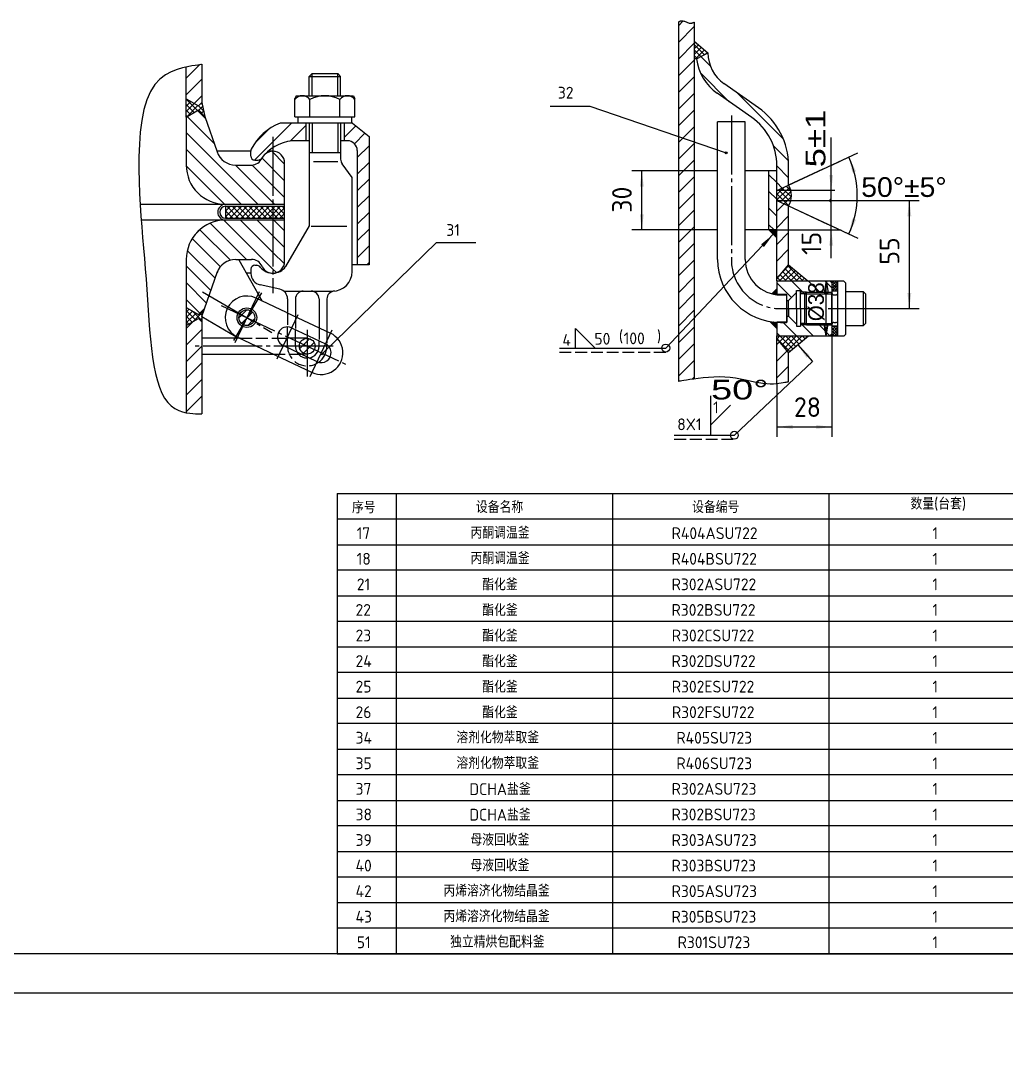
# Model space of a CAD drawing. Extents: x -623 to 82863, y -5386 to 376.
# Drawn here: x 5510.7 to 5761.3, y -712.5 to -451.4 of the extents above; entities that cross this region are included whole.
import ezdxf

# ---------------------------------------------------------------- set-up
doc = ezdxf.new("R2010")
doc.units = 0
doc.linetypes.add('DASHDOT', pattern=[18, 15, -1, 1, -1])
doc.linetypes.add('DASHED', pattern=[4, 3, -1])
doc.layers.get('0').update_dxf_attribs({"color": 8, "linetype": 'CONTINUOUS'})
for name, color, linetype in [('1', 8, 'CONTINUOUS'), ('2', 94, 'DASHDOT'), ('3', 2, 'DASHED'), ('5', 214, 'CONTINUOUS'), ('85', 7, 'CONTINUOUS')]:
    doc.layers.add(name, color=color, linetype=linetype)
doc.styles.get("Standard").update_dxf_attribs({"font": 'cadt_en', "bigfont": 'cadt_hz'})
doc.styles.add('STYLE1', font='tssdeng.shx', dxfattribs={"width": 0.7, "bigfont": 'hztxt.shx'})
doc.styles.add('STYLE188', font='cadt_en.shx', dxfattribs={"width": 1.088705, "bigfont": 'cadt_hz.shx'})
doc.styles.add('STYLE197', font='cadt_en.shx', dxfattribs={"width": 1.044319, "bigfont": 'cadt_hz.shx'})
doc.styles.add('STYLE214', font='cadt_en.shx', dxfattribs={"width": 1.439846, "bigfont": 'cadt_hz.shx'})
doc.styles.add('STYLE215', font='cadt_en.shx', dxfattribs={"width": 0.974868, "bigfont": 'cadt_hz.shx'})
doc.styles.add('STYLE216', font='cadt_en.shx', dxfattribs={"width": 1.319444, "bigfont": 'cadt_hz.shx'})
doc.styles.add('STYLE217', font='cadt_en.shx', dxfattribs={"width": 1.076207, "bigfont": 'cadt_hz.shx'})
doc.dimstyles.get("Standard").update_dxf_attribs({"dimtxt": 3.5, "dimasz": 4, "dimexe": 2, "dimexo": 0, "dimgap": 1, "dimtad": 1, "dimtoh": 1, "dimdec": 4, "dimzin": 0, "dimtxsty": 'STANDARD', "dimcen": 0, "dimazin": 3, "dimtfac": 1, "dimtdec": 4, "dimtmove": 0, "dimatfit": 3, "dimtolj": 1, "dimtzin": 0})

# ---------------------------------------------------------------- blocks, each defined once
blk = doc.blocks.new('*D22')
for p, q in [((5561.43, -327.7), (5535.01, -359.1)), ((5535.01, -359.1), (5522.45, -359.1))]:
    blk.add_line(p, q)
for points in [[(5561.43, -327.7), (5559.24, -331.08), (5558.47, -330.44)], [(5542.12, -350.65), (5544.31, -347.27), (5545.07, -347.91)]]:
    blk.add_solid(points)
at = {"insert": (5523.88, -357.67), "char_height": 5, "attachment_point": 7, "style": 'STYLE188'}
blk.add_mtext('%%c450', dxfattribs=at)
blk = doc.blocks.new('*D24')
for p, q in [((5546.89, -324.54), (5530.64, -335.98)), ((5530.64, -335.98), (5514.63, -335.98))]:
    blk.add_line(p, q)
for points in [[(5541.98, -327.99), (5544.97, -325.28), (5545.54, -326.1)], [(5540.35, -329.14), (5537.36, -331.85), (5536.79, -331.04)]]:
    blk.add_solid(points)
at = {"insert": (5516.06, -334.55), "char_height": 5, "attachment_point": 7, "style": 'STYLE197'}
blk.add_mtext('4-%%c30', dxfattribs=at)
blk = doc.blocks.new('*D147')
for p, q in [((5702.9, -497.14), (5739.07, -497.14)), ((5736.57, -524.64), (5736.57, -497.14)), ((5725.36, -524.64), (5739.07, -524.64))]:
    blk.add_line(p, q)
for points in [[(5736.57, -497.14), (5737.07, -501.14), (5736.07, -501.14)], [(5736.57, -524.64), (5736.07, -520.64), (5737.07, -520.64)]]:
    blk.add_solid(points)
at = {"style": 'STYLE1'}
blk.add_text('55', height=5, rotation=90, dxfattribs=at).set_placement((5734.03, -513.47))
blk = doc.blocks.new('*D148')
for p, q in [((5716.9, -531.64), (5716.9, -557.22)), ((5702.9, -543.67), (5702.9, -557.22)), ((5702.9, -554.72), (5716.9, -554.72))]:
    blk.add_line(p, q)
for points in [[(5702.9, -554.72), (5706.9, -554.22), (5706.9, -555.22)], [(5716.9, -554.72), (5712.9, -555.22), (5712.9, -554.22)]]:
    blk.add_solid(points)
at = {"style": 'STYLE1'}
blk.add_text('28', height=5, dxfattribs=at).set_placement((5707.25, -552.18))
blk = doc.blocks.new('*D149')
for p, q in [((5681.9, -489.64), (5666.08, -489.64)), ((5668.58, -504.64), (5668.58, -489.64)), ((5681.9, -504.64), (5666.08, -504.64))]:
    blk.add_line(p, q)
for points in [[(5668.58, -489.64), (5669.08, -493.64), (5668.08, -493.64)], [(5668.58, -504.64), (5668.08, -500.64), (5669.08, -500.64)]]:
    blk.add_solid(points)
at = {"style": 'STYLE1'}
blk.add_text('30', height=5, rotation=90, dxfattribs=at).set_placement((5666.04, -500.25))
blk = doc.blocks.new('*D150')
for p, q in [((5716.72, -511.84), (5716.72, -481.16)), ((5717.63, -494.64), (5702.9, -494.64)), ((5702.9, -497.14), (5719.22, -497.14)), ((5702.9, -504.64), (5719.22, -504.64))]:
    blk.add_line(p, q)
for points in [[(5716.72, -494.64), (5716.22, -490.64), (5717.22, -490.64)], [(5716.72, -504.64), (5717.22, -508.64), (5716.22, -508.64)]]:
    blk.add_solid(points)
at = {"style": 'STYLE1'}
blk.add_text('15', height=5, rotation=90, dxfattribs=at).set_placement((5714.18, -510.98))
at = {"insert": (5715.3, -488.73), "char_height": 5, "attachment_point": 7, "rotation": 90, "style": 'STYLE216'}
blk.add_mtext('5%%p1', dxfattribs=at)
blk = doc.blocks.new('*D151')
for p, q in [((5705.9, -493.24), (5723.44, -485.06)), ((5705.9, -498.54), (5723.44, -506.72))]:
    blk.add_line(p, q)
blk.add_arc((5700.22, -495.89), 23.13, 335, 385)
for points in [[(5721.18, -486.11), (5723.02, -489.7), (5722.08, -490.04)], [(5721.18, -505.66), (5722.08, -501.73), (5723.02, -502.08)]]:
    blk.add_solid(points)
at = {"insert": (5724.35, -496.31), "char_height": 5, "attachment_point": 7, "style": 'STYLE217'}
blk.add_mtext('50%%d%%p5%%d', dxfattribs=at)
blk = doc.blocks.new('*U152')
for p, q in [((5700.93, -504.67), (5700.97, -504.64)), ((5701.07, -504.81), (5701.25, -504.64)), ((5701.12, -504.64), (5702.9, -506.42)), ((5701.22, -504.95), (5701.53, -504.64)), ((5701.36, -505.1), (5701.81, -504.64)), ((5701.4, -504.64), (5702.9, -506.14)), ((5701.5, -505.24), (5702.1, -504.64)), ((5701.64, -505.38), (5702.38, -504.64)), ((5702.9, -505.85), (5701.68, -504.64)), ((5701.78, -505.52), (5702.66, -504.64)), ((5701.92, -505.66), (5702.9, -504.69)), ((5701.97, -504.64), (5702.9, -505.57)), ((5702.06, -505.8), (5702.9, -504.97)), ((5702.21, -505.94), (5702.9, -505.25)), ((5702.29, -504.68), (5702.9, -505.29)), ((5702.35, -506.09), (5702.9, -505.53)), ((5702.49, -506.23), (5702.9, -505.82)), ((5702.53, -504.64), (5702.9, -505)), ((5702.63, -506.37), (5702.9, -506.1)), ((5702.77, -506.51), (5702.9, -506.38, 1)), ((5702.82, -504.64), (5702.9, -504.72))]:
    blk.add_line(p, q)

msp = doc.modelspace()

# ---------------------------------------------------------------- linework, layer by layer
for p, q in [((5677.89852, -452.7026), (5679.10463, -451.49649)), ((5678.00924, -451.68768), (5678.0638, -451.6575)), ((5678.0638, -451.6575), (5678.13348, -451.61966)), ((5678.13348, -451.61966), (5678.2184, -451.57757)), ((5678.2184, -451.57757), (5678.31831, -451.53557)), ((5678.31831, -451.53557), (5678.43296, -451.49797)), ((5678.43296, -451.49797), (5678.56209, -451.46911)), ((5678.56209, -451.46911), (5678.70546, -451.45331)), ((5678.70546, -451.45331), (5678.8628, -451.45491)), ((5678.8628, -451.45491), (5679.03387, -451.47821)), ((5679.03387, -451.47821), (5679.21795, -451.52576)), ((5679.21795, -451.52576), (5679.41245, -451.59292)), ((5679.41245, -451.59292), (5679.61433, -451.67326)), ((5677.89852, -451.74892), (5677.89885, -451.74874, 6.28319)), ((5677.89852, -456.94524), (5681.89852, -452.94524)), ((5677.89885, -451.74874), (5677.90111, -451.74749)), ((5677.90111, -451.74749), (5677.90724, -451.74409)), ((5677.90724, -451.74409), (5677.91918, -451.73749)), ((5677.91918, -451.73749), (5677.93887, -451.7266)), ((5677.93887, -451.7266), (5677.96825, -451.71035)), ((5677.96825, -451.71035), (5678.00924, -451.68768)), ((5679.61433, -451.67326), (5679.82053, -451.76033)), ((5679.82053, -451.76033), (5680.028, -451.84771)), ((5680.028, -451.84771), (5680.23369, -451.92897)), ((5680.23369, -451.92897), (5680.43455, -451.99767)), ((5680.43455, -451.99767), (5680.62753, -452.04737)), ((5680.62753, -452.04737), (5680.80994, -452.07342)), ((5680.80994, -452.07342), (5680.98053, -452.07821)), ((5680.98053, -452.07821), (5681.13841, -452.06593)), ((5681.13841, -452.06593), (5681.2827, -452.04073)), ((5681.2827, -452.04073), (5681.4125, -452.0068)), ((5681.4125, -452.0068), (5681.52693, -451.96831)), ((5681.52693, -451.96831), (5681.6251, -451.92943)), ((5681.6251, -451.92943), (5681.70612, -451.89433)), ((5681.70612, -451.89433), (5681.76963, -451.86632)), ((5681.76963, -451.86632), (5681.81736, -451.84527)), ((5681.81736, -451.84527), (5681.85155, -451.83019)), ((5681.85155, -451.83019), (5681.87447, -451.82009)), ((5681.87447, -451.82009), (5681.88838, -451.81395)), ((5681.88838, -451.81395), (5681.89852, -451.80948)), ((5681.89552, -451.8108), (5681.89815, -451.80964)), ((5677.89852, -461.18788), (5681.89852, -457.18788)), ((5681.89852, -457.18788), (5682.19449, -456.89191)), ((5684.52278, -460.0897), (5681.89852, -457.46544)), ((5681.89852, -458.60209), (5682.95599, -457.54463)), ((5681.89852, -460.01631), (5683.71749, -458.19734)), ((5683.58963, -460.57076), (5681.89852, -458.87966)), ((5682.19082, -461.13823), (5684.47899, -458.85006)), ((5677.89852, -465.43052), (5681.89852, -461.43052)), ((5682.65647, -461.05182), (5681.89852, -460.29387)), ((5686.0098, -462.99093), (5683.58963, -460.57076)), ((5684.79273, -459.95053), (5685.24049, -459.50277)), ((5549.01175, -464.40701), (5547.54523, -465.21389)), ((5550.47039, -463.82292), (5549.01175, -464.40701)), ((5551.86244, -463.41601), (5550.47039, -463.82292)), ((5553.12916, -463.14068), (5551.86244, -463.41601)), ((5552.80139, -466.05352), (5556.24117, -462.61375)), ((5554.21184, -462.95134), (5553.12916, -463.14068)), ((5555.0666, -462.80915), (5554.21184, -462.95134)), ((5555.70893, -462.70229), (5555.0666, -462.80915)), ((5556.16918, -462.62572), (5555.70893, -462.70229)), ((5556.4777, -462.5744), (5556.16918, -462.62572)), ((5556.66483, -462.54327), (5556.4777, -462.5744)), ((5556.76093, -462.52728), (5556.66483, -462.54327)), ((5556.79634, -462.52139), (5556.76093, -462.52728)), ((5690.81442, -472.03819), (5683.46371, -464.68748)), ((5546.12956, -466.28914), (5544.82347, -467.67838)), ((5547.54523, -465.21389), (5546.12956, -466.28914)), ((5552.80139, -470.29616), (5556.80139, -466.29616)), ((5584.79475, -470.50811), (5584.79475, -464.8683)), ((5591.29475, -470.50811), (5591.29475, -464.8683)), ((5677.89852, -469.67316), (5681.89852, -465.67316)), ((5543.68568, -469.42719), (5542.7615, -471.56262)), ((5544.82347, -467.67838), (5543.68568, -469.42719)), ((5677.89852, -473.9158), (5681.89852, -469.9158)), ((5704.59041, -481.57154), (5692.75014, -469.73127)), ((5542.7615, -471.56262), (5542.04259, -474.03753)), ((5555.69998, -474.26805), (5552.80139, -471.36946)), ((5552.80139, -471.71038), (5553.04714, -471.46463)), ((5552.80139, -473.12459), (5553.94372, -471.98227)), ((5552.80139, -474.5388), (5554.84029, -472.4999)), ((5554.84029, -472.4999), (5556.80139, -470.5388)), ((5542.04259, -474.03753), (5541.50721, -476.78623)), ((5554.80341, -474.78568), (5552.80139, -472.78367)), ((5553.90683, -475.30332), (5552.80139, -474.19788)), ((5552.82853, -475.92588), (5555.73687, -473.01754)), ((5557.71577, -476.28383), (5555.69998, -474.26805)), ((5557.25196, -474.4058), (5555.94533, -473.09917)), ((5555.97442, -474.19421), (5556.99521, -473.17342)), ((5556.68152, -474.90131), (5557.23904, -474.3438)), ((5655.33226, -473.12666), (5690.00811, -485.01583)), ((5677.89852, -478.15844), (5681.89852, -474.15844)), ((5541.50721, -476.78623), (5541.1336, -479.74301)), ((5553.01026, -475.82096), (5552.80139, -475.6121)), ((5559.94874, -482.75944), (5553.01026, -475.82096)), ((5579.56989, -477.46879), (5570.16909, -486.86959)), ((5584.79475, -477.46879), (5584.79475, -485.03006)), ((5591.29475, -477.46879), (5591.29475, -485.03006)), ((5541.1336, -479.74301), (5540.90002, -482.84217)), ((5571.0788, -498.13215), (5552.80139, -479.85474)), ((5579.25573, -482.02559), (5583.17668, -478.10464)), ((5592.91281, -481.09643), (5595.87041, -478.13884)), ((5595.54066, -482.71123), (5598.21981, -480.03207)), ((5677.89852, -482.40108), (5681.89852, -478.40108)), ((5540.90002, -482.84217), (5540.78472, -486.01802)), ((5677.89852, -486.64372), (5681.89852, -482.64372)), ((5566.83616, -498.13215), (5552.80139, -484.09738)), ((5574.55916, -484.64194), (5577.80139, -487.88417)), ((5596.26275, -486.23177), (5599.26275, -483.23177)), ((5705.85661, -487.08038), (5702.01651, -483.24028)), ((5540.78472, -486.01802), (5540.76595, -489.20486)), ((5565.32124, -488.13194), (5575.32144, -498.13215)), ((5569.56408, -488.13215), (5577.80139, -496.36946)), ((5572.0687, -486.39412), (5577.80139, -492.12681)), ((5596.26275, -490.47441), (5599.26275, -487.47441)), ((5677.89852, -490.88636), (5681.89852, -486.88636)), ((5716.85165, -488.13178), (5721.26175, -486.07532)), ((5540.76595, -489.20486), (5540.82195, -492.337)), ((5562.59131, -498.12994), (5552.8036, -488.34222)), ((5702.89852, -492.60758), (5700.89852, -490.60758)), ((5705.89852, -491.36494), (5702.89852, -488.36494)), ((5714.59885, -489.18228), (5705.89852, -493.23931)), ((5540.82195, -492.337), (5540.933, -495.36237)), ((5596.26275, -494.71705), (5599.26275, -491.71705)), ((5677.89852, -495.12901), (5681.89852, -491.12901)), ((5704.2834, -493.99245), (5702.89852, -492.60758)), ((5540.933, -495.36237), (5541.08744, -498.28349)), ((5596.26275, -498.95969), (5599.26275, -495.95969)), ((5677.89852, -499.37165), (5681.89852, -495.37165)), ((5702.89852, -496.85022), (5700.89852, -494.85022)), ((5702.89852, -496.99906), (5706.15684, -493.74075)), ((5702.89852, -495.58485), (5704.67225, -493.81113)), ((5717.63076, -494.63823), (5702.89852, -494.63823)), ((5702.89852, -495.436), (5705.93548, -498.47296)), ((5703.31893, -494.44219), (5706.36623, -497.4895)), ((5703.76809, -497.54371), (5706.50414, -494.80766)), ((5704.2834, -493.99245), (5706.59977, -496.30882)), ((5705.24787, -493.54271), (5706.5018, -494.79664)), ((5541.08744, -498.28349), (5541.27564, -501.11651)), ((5562.80139, -501.30836), (5565.4776, -498.63215)), ((5562.80139, -499.89414), (5564.06339, -498.63215)), ((5566.09352, -501.63215), (5563.09352, -498.63215)), ((5563.89182, -501.63215), (5566.89182, -498.63215)), ((5567.50773, -501.63215), (5564.50773, -498.63215)), ((5565.30603, -501.63215), (5568.30603, -498.63215)), ((5568.92195, -501.63215), (5565.92195, -498.63215)), ((5566.72024, -501.63215), (5569.72024, -498.63215)), ((5570.33616, -501.63215), (5567.33616, -498.63215)), ((5568.13446, -501.63215), (5571.13446, -498.63215)), ((5571.75038, -501.63215), (5568.75038, -498.63215)), ((5569.54867, -501.63215), (5572.54867, -498.63215)), ((5573.16459, -501.63215), (5570.16459, -498.63215)), ((5570.96289, -501.63215), (5573.96289, -498.63215)), ((5574.5788, -501.63215), (5571.5788, -498.63215)), ((5574.80139, -500.44052), (5572.99302, -498.63215)), ((5574.80139, -499.02631), (5574.40723, -498.63215)), ((5574.80139, -500.62207), (5576.79131, -498.63215)), ((5574.80139, -499.20785), (5575.3771, -498.63215)), ((5577.80139, -500.6121), (5575.82144, -498.63215, 6.28319)), ((5577.80139, -499.19788), (5577.23566, -498.63215)), ((5703.43818, -497.38987), (5702.89852, -496.85022)), ((5702.89852, -497.13823), (5718.22391, -497.13823)), ((5702.89852, -497.13823), (5718.38799, -497.13823)), ((5702.89852, -499.82749), (5704.73256, -497.99345)), ((5704.73256, -497.99345), (5706.61179, -496.11422)), ((5705.89852, -498.53715), (5715.80485, -503.15655)), ((5716.72391, -497.13823), (5716.47391, -496.70522)), ((5716.47391, -497.57124), (5716.72391, -497.13823)), ((5541.27564, -501.11651), (5541.48795, -503.87757)), ((5564.67931, -501.63215), (5562.80139, -499.75423)), ((5563.26509, -501.63215), (5562.80139, -501.16845)), ((5572.3771, -501.63215), (5574.80139, -499.20785)), ((5573.79131, -501.63215), (5574.80139, -500.62207)), ((5577.40723, -501.63215), (5574.80139, -499.02631, 6.28319)), ((5575.99302, -501.63215), (5574.80139, -500.44052)), ((5575.20553, -501.63215), (5577.80139, -499.03628)), ((5576.61974, -501.63215), (5577.80139, -500.45049)), ((5596.26275, -503.20234), (5599.26275, -500.20234)), ((5677.89852, -503.61429), (5681.89852, -499.61429)), ((5702.89852, -501.09286), (5700.89852, -499.09286)), ((5702.89852, -504.07013), (5705.89852, -501.07013)), ((5541.48795, -503.87757), (5541.71474, -506.58282)), ((5568.10824, -512.13215), (5558.90048, -502.92438)), ((5574.80139, -514.58266), (5562.3606, -502.14187)), ((5574.80139, -510.34002), (5566.59352, -502.13215)), ((5574.80139, -506.09738), (5570.83616, -502.13215)), ((5577.80139, -504.85474), (5575.0788, -502.13215)), ((5677.89852, -507.85693), (5681.89852, -503.85693)), ((5702.20125, -504.63823), (5700.89852, -503.3355)), ((5716.61425, -503.53398), (5721.26175, -505.70114)), ((5564.04367, -512.31022), (5556.29888, -504.56543)), ((5577.80139, -509.09738), (5574.80139, -506.09738)), ((5596.26275, -507.44498), (5599.26275, -504.44498)), ((5701.99851, -505.73822), (5674.67049, -534.67239, 1)), ((5700.90737, -504.64707), (5700.91621, -504.63823)), ((5701.61448, -505.35418), (5702.33043, -504.63823)), ((5702.89852, -505.3355), (5702.20125, -504.63823)), ((5702.32158, -506.06129), (5702.89852, -505.48434)), ((5702.89852, -504.63823), (5718.22391, -504.63823)), ((5702.89852, -508.31277), (5705.89852, -505.31277)), ((5541.71474, -506.58282), (5541.94636, -509.24841)), ((5561.47862, -513.9878), (5554.32201, -506.8312)), ((5616.39085, -507.80943), (5587.36727, -536.15367)), ((5596.26275, -511.68762), (5599.26275, -508.68762)), ((5677.89852, -512.09957), (5681.89852, -508.09957)), ((5541.94636, -509.24841), (5542.17318, -511.8905)), ((5560.15496, -516.90679), (5553.07156, -509.82339)), ((5577.73254, -513.27117), (5574.80139, -510.34002)), ((5702.89852, -512.55541), (5705.89852, -509.55541)), ((5542.17318, -511.8905), (5542.38557, -514.52523)), ((5559.06711, -520.06158), (5552.80139, -513.79586)), ((5598.67801, -513.515), (5599.26275, -512.93026)), ((5677.89852, -516.34221), (5681.89852, -512.34221)), ((5703.54439, -517.5664), (5706.83438, -514.27641)), ((5704.29797, -515.39861), (5706.06541, -513.63117)), ((5709.47257, -517.5664), (5705.66984, -513.76367)), ((5542.38557, -514.52523), (5542.57688, -517.16386)), ((5575.70998, -515.49125), (5574.80139, -514.58266)), ((5677.89852, -520.58485), (5681.89852, -516.58485)), ((5702.89852, -516.79805), (5704.29797, -515.39861)), ((5703.81572, -517.5664), (5703.08887, -516.83956)), ((5705.22993, -517.5664), (5703.73411, -516.07058)), ((5706.64415, -517.5664), (5704.37936, -515.30161)), ((5704.9586, -517.5664), (5707.60335, -514.92166)), ((5708.05836, -517.5664), (5705.0246, -514.53264)), ((5706.37282, -517.5664), (5708.37232, -515.5669)), ((5707.78703, -517.5664), (5709.14129, -516.21214)), ((5709.20124, -517.5664), (5709.91026, -516.85739)), ((5542.57688, -517.16386), (5542.75249, -519.79809)), ((5557.97925, -523.21636), (5552.80139, -518.0385)), ((5702.89852, -517.5664), (5717.43976, -517.5664)), ((5706.65001, -521.81491), (5702.89852, -518.06342)), ((5706.64415, -517.5664), (5709.91597, -520.83823)), ((5710.61546, -517.5664), (5710.67923, -517.50263)), ((5713.80861, -520.48823), (5710.88679, -517.5664)), ((5715.43976, -517.5664), (5714.94656, -520.52558)), ((5716.89852, -519.3355), (5715.12943, -517.5664)), ((5715.43976, -531.5664), (5715.43976, -517.5664)), ((5715.43976, -517.5664), (5715.93295, -520.52558)), ((5716.89852, -518.09145), (5717.35175, -517.63823)), ((5716.89852, -518.79856), (5718.05885, -517.63823)), ((5716.89852, -519.50566), (5718.39852, -518.00566)), ((5718.39852, -519.7405), (5716.89852, -518.2405)), ((5718.08914, -520.13823), (5716.89852, -518.94761)), ((5716.97307, -520.13823), (5718.39852, -518.71277)), ((5718.39852, -519.0334), (5717.00336, -517.63823)), ((5717.68017, -520.13823), (5718.39852, -519.41988)), ((5718.39852, -518.32629), (5717.71046, -517.63823)), ((5542.75249, -519.79809), (5542.92077, -522.41472)), ((5677.89852, -524.82749), (5681.89852, -520.82749)), ((5701.94657, -520.93591), (5701.7378, -520.72713)), ((5701.75381, -520.89211), (5702.89852, -519.7474)), ((5702.38305, -521.01884), (5701.91457, -520.55035)), ((5702.04326, -520.95621), (5702.89852, -520.10095)), ((5702.79459, -521.07682), (5702.09135, -520.37358)), ((5702.89852, -520.8272), (5702.26813, -520.1968)), ((5702.34118, -521.01184), (5702.89852, -520.4545)), ((5702.89852, -520.47365), (5702.4449, -520.02002)), ((5702.89852, -520.12009), (5702.62168, -519.84325)), ((5702.64817, -521.05841), (5702.89852, -520.80806)), ((5702.89852, -519.76654), (5702.79846, -519.66647)), ((5710.39852, -520.48823), (5708.89852, -520.48823)), ((5710.04852, -520.83823), (5716.89852, -520.83823)), ((5714.94656, -520.52558), (5715.93295, -520.52558)), ((5717.38204, -520.13823), (5716.89852, -519.65472)), ((5718.38728, -520.13823), (5718.39852, -520.12698)), ((5542.92077, -522.41472), (5543.09009, -525.00057)), ((5556.29888, -525.77863), (5552.80139, -522.28114)), ((5552.80139, -525.45049), (5553.51636, -524.73553)), ((5543.09009, -525.00057), (5543.26883, -527.54245)), ((5555.23077, -527.53895), (5552.80139, -525.10957)), ((5552.80139, -526.86471), (5554.41293, -525.25317)), ((5552.80139, -528.27892), (5555.30951, -525.77081)), ((5554.33419, -528.05658), (5552.80139, -526.52378)), ((5556.80139, -527.69536), (5554.28581, -525.17977)), ((5554.57967, -527.91486), (5557.29561, -525.19892)), ((5556.89139, -526.37114), (5556.29888, -525.77863)), ((5556.36098, -527.54776), (5556.80139, -527.10735)), ((5566.21057, -526.89055), (5566.82082, -526.28031, 6.28319)), ((5566.82082, -526.28031), (5566.91966, -526.18147)), ((5566.83418, -528.38827), (5568.10321, -527.11924)), ((5566.91966, -526.18147), (5568.16388, -524.93724, 6.28319)), ((5568.14224, -527.08021), (5568.25779, -526.96466)), ((5568.25779, -526.96466), (5568.26145, -526.961)), ((5568.26145, -526.961), (5569.6616, -525.56085)), ((5569.70207, -527.64169), (5570.19921, -527.14456)), ((5677.89852, -529.07013), (5681.89852, -525.07013)), ((5543.26883, -527.54245), (5543.46535, -530.02715)), ((5552.80139, -529.69313), (5554.57967, -527.91486)), ((5553.43762, -528.57422), (5552.80139, -527.938)), ((5552.80139, -533.93577), (5556.80139, -529.93577)), ((5568.41789, -528.92588), (5569.59592, -527.74785)), ((5569.59592, -527.74785), (5569.70207, -527.64169)), ((5651.74513, -534.67239), (5651.74513, -529.67239, 1)), ((5651.74513, -529.67239), (5656.74513, -534.67239)), ((5677.89852, -533.31277), (5681.89852, -529.31277)), ((5701.09918, -527.91071), (5701.10744, -527.90244)), ((5702.89852, -529.66603), (5701.14066, -527.90817)), ((5701.27595, -528.08748), (5701.41126, -527.95218)), ((5701.45273, -528.26426), (5701.72034, -527.99665)), ((5702.89852, -529.31248), (5701.56046, -527.97441)), ((5701.62951, -528.44104), (5702.03493, -528.03561)), ((5701.80628, -528.61781), (5702.35529, -528.06881)), ((5702.89852, -528.95893), (5701.96737, -528.02777)), ((5701.98306, -528.79459), (5702.6817, -528.09594)), ((5702.15984, -528.97137), (5702.89852, -528.23268)), ((5702.33661, -529.14814), (5702.89852, -528.58623)), ((5702.89852, -528.60537), (5702.36264, -528.06949)), ((5702.51339, -529.32492), (5702.89852, -528.93978)), ((5702.69017, -529.5017), (5702.89852, -529.29334)), ((5702.89852, -528.25182), (5702.74729, -528.10059)), ((5702.86694, -529.67847), (5702.89852, -529.64689)), ((5707.91622, -531.5664), (5704.48805, -528.13823)), ((5710.39852, -528.78823), (5708.89852, -528.78823)), ((5712.15886, -531.5664), (5709.03069, -528.43823)), ((5710.04852, -528.43823), (5716.89852, -528.43823)), ((5716.40001, -531.56491), (5713.62333, -528.78823)), ((5715.43976, -531.5664), (5714.94656, -528.60722)), ((5714.94656, -528.60722), (5715.93295, -528.60722)), ((5715.43976, -531.5664), (5715.93295, -528.60722)), ((5716.89852, -529.40516), (5717.16546, -529.13823)), ((5716.89852, -530.11227), (5717.87256, -529.13823)), ((5716.89852, -530.81937), (5718.39852, -529.31937)), ((5718.39852, -531.05421), (5716.89852, -529.55421)), ((5718.39852, -530.3471), (5717.18965, -529.13823)), ((5718.39852, -529.64), (5717.89676, -529.13823)), ((5543.46535, -530.02715), (5543.68804, -532.4415)), ((5543.68804, -532.4415), (5543.94526, -534.77229)), ((5583.54475, -532.89091), (5584.15034, -532.28531)), ((5703.67358, -531.5664), (5702.89852, -530.79134)), ((5702.89852, -531.5664), (5717.43976, -531.5664)), ((5706.21377, -535.5208), (5702.89852, -532.20556)), ((5702.96438, -532.28854), (5703.68653, -531.5664)), ((5703.60963, -533.05751), (5705.10074, -531.5664)), ((5706.98274, -534.87555), (5703.67358, -531.5664)), ((5704.25487, -533.82648), (5706.51495, -531.5664)), ((5704.90011, -534.59545), (5707.92917, -531.5664)), ((5707.75171, -534.23031), (5705.0878, -531.5664)), ((5705.54536, -535.36443), (5709.34338, -531.5664)), ((5708.52068, -533.58507), (5706.50201, -531.5664)), ((5709.28965, -532.93983), (5707.91622, -531.5664)), ((5710.05862, -532.29458), (5709.33044, -531.5664)), ((5709.8771, -532.44689), (5710.75759, -531.5664)), ((5710.82759, -531.64934), (5710.74465, -531.5664)), ((5716.89852, -531.52648), (5718.39852, -530.02648)), ((5718.27544, -531.63823), (5716.89852, -530.26132)), ((5717.56833, -531.63823), (5716.89852, -530.96842)), ((5717.49388, -531.63823), (5718.39852, -530.73359)), ((5718.20099, -531.63823), (5718.39852, -531.44069)), ((5543.94526, -534.77229), (5544.24509, -537.00575)), ((5552.80139, -538.17841), (5556.80139, -534.17841)), ((5581.63863, -534.79702), (5582.24423, -534.19143)), ((5582.24423, -534.19143), (5582.66772, -533.76793)), ((5582.60179, -535.95518), (5583.54475, -535.01223)), ((5582.66772, -533.76793), (5583.54475, -532.89091)), ((5583.54475, -535.01223), (5584.10835, -534.44863)), ((5584.10835, -534.44863), (5584.36555, -534.19143)), ((5584.36555, -534.19143), (5585.3085, -533.24847)), ((5647.66951, -534.67239), (5674.67049, -534.67239)), ((5677.89852, -537.55541), (5681.89852, -533.55541)), ((5702.89852, -533.76862), (5703.60963, -533.05751)), ((5708.2457, -533.8158), (5711.92022, -538.09799)), ((5544.24509, -537.00575), (5544.59444, -539.12576)), ((5677.89852, -541.79805), (5681.89852, -537.79805)), ((5702.89852, -538.01126), (5705.54536, -535.36443)), ((5544.59444, -539.12576), (5544.99992, -541.11562)), ((5552.80139, -542.42106), (5556.80139, -538.42106)), ((5692.10105, -556.82649), (5711.92022, -538.09799)), ((5702.89852, -542.2539), (5705.89852, -539.2539)), ((5544.99992, -541.11562), (5545.46814, -542.95863)), ((5545.46814, -542.95863), (5546.00572, -544.63809)), ((5552.80139, -546.6637), (5556.80139, -542.6637)), ((5678.00557, -543.04982), (5678.15226, -543.02596)), ((5678.15226, -543.02596), (5678.3941, -542.98663)), ((5678.3941, -542.98663), (5678.75489, -542.92796)), ((5678.75489, -542.92796), (5679.25839, -542.84608)), ((5679.25839, -542.84608), (5679.92842, -542.73712)), ((5679.92842, -542.73712), (5680.78009, -542.6002)), ((5680.78009, -542.6002), (5681.79396, -542.44638)), ((5681.43898, -542.50024), (5681.89852, -542.04069)), ((5681.79396, -542.44638), (5682.94192, -542.28972)), ((5682.94192, -542.28972), (5684.19585, -542.14427)), ((5684.19585, -542.14427), (5685.52766, -542.02407)), ((5685.52766, -542.02407), (5686.90922, -541.94319)), ((5686.90922, -541.94319), (5688.31245, -541.91567)), ((5688.31245, -541.91567), (5689.70921, -541.95556)), ((5689.70921, -541.95556), (5691.07549, -542.07146)), ((5691.07549, -542.07146), (5692.40349, -542.25011)), ((5692.40349, -542.25011), (5693.68952, -542.47278)), ((5693.68952, -542.47278), (5694.92988, -542.72076)), ((5694.92988, -542.72076), (5696.12085, -542.97533)), ((5696.12085, -542.97533), (5697.25874, -543.21776)), ((5546.00572, -544.63809), (5546.61926, -546.13728)), ((5677.89852, -543.06723), (5677.90249, -543.06658)), ((5677.90249, -543.06658), (5677.93024, -543.06207)), ((5677.93024, -543.06207), (5678.00557, -543.04982)), ((5697.25874, -543.21776), (5698.33983, -543.42935)), ((5698.33983, -543.42935), (5699.36042, -543.59136)), ((5699.36042, -543.59136), (5700.31686, -543.69)), ((5700.31686, -543.69), (5701.20567, -543.7311)), ((5701.20567, -543.7311), (5702.02345, -543.72543)), ((5702.02345, -543.72543), (5702.76678, -543.68374)), ((5702.76678, -543.68374), (5703.43224, -543.6168)), ((5703.43224, -543.6168), (5704.01641, -543.53535)), ((5704.01641, -543.53535), (5704.51587, -543.45016)), ((5704.51587, -543.45016), (5704.92722, -543.37198)), ((5704.92722, -543.37198), (5705.2495, -543.30941)), ((5705.2495, -543.30941), (5705.49169, -543.26239)), ((5705.49169, -543.26239), (5705.66523, -543.22869)), ((5705.66523, -543.22869), (5705.78156, -543.20611)), ((5705.78156, -543.20611), (5705.85212, -543.19241)), ((5705.85212, -543.19241), (5705.90361, -543.18241)), ((5705.88835, -543.18538), (5705.9017, -543.18278)), ((5546.61926, -546.13728), (5547.31539, -547.43951)), ((5547.31539, -547.43951), (5548.1007, -548.52807)), ((5552.80139, -550.90634), (5556.80139, -546.90634)), ((5686.10105, -556.82649), (5686.10105, -546.82649)), ((5548.1007, -548.52807), (5548.97555, -549.39371)), ((5548.97555, -549.39371), (5549.91525, -550.05692)), ((5549.91525, -550.05692), (5550.88881, -550.54565)), ((5550.88881, -550.54565), (5551.86528, -550.88783)), ((5686.10105, -554.22384), (5691.10105, -549.22384)), ((5551.86528, -550.88783), (5552.8137, -551.1114)), ((5552.8137, -551.1114), (5553.70309, -551.24432)), ((5553.70309, -551.24432), (5554.5025, -551.31452)), ((5554.5025, -551.31452), (5555.18096, -551.34994)), ((5555.18096, -551.34994), (5555.71583, -551.37401)), ((5555.71583, -551.37401), (5556.11777, -551.3921)), ((5556.11777, -551.3921), (5556.40578, -551.40506)), ((5556.40578, -551.40506), (5556.59884, -551.41374)), ((5556.59884, -551.41374), (5556.71594, -551.41901)), ((5556.71594, -551.41901), (5556.80139, -551.42286)), ((5676.82045, -556.82649), (5692.10105, -556.82649)), ((5591.14288, -571.65412), (5771.14288, -571.65412)), ((5606.14288, -571.65412), (5606.14288, -688.65412)), ((5661.14288, -571.65412), (5661.14288, -688.65412)), ((5716.14288, -571.65412), (5716.14288, -688.65412)), ((5771.14288, -578.15412), (5591.14288, -578.15412)), ((5591.14288, -584.65412), (5771.14288, -584.65412)), ((5771.14288, -591.15412), (5591.14288, -591.15412, 1)), ((5591.14288, -597.65412), (5771.14288, -597.65412)), ((5771.14288, -604.15412), (5591.14288, -604.15412)), ((5591.14288, -610.65412), (5771.14288, -610.65412)), ((5771.14288, -617.15412), (5591.14288, -617.15412)), ((5591.14288, -623.65412), (5771.14288, -623.65412)), ((5771.14288, -630.15412), (5591.14288, -630.15412)), ((5591.14288, -636.65412), (5771.14288, -636.65412)), ((5771.14288, -643.15412), (5591.14288, -643.15412, 1)), ((5591.14288, -649.65412), (5771.14288, -649.65412)), ((5771.14288, -656.15412), (5591.14288, -656.15412)), ((5591.14288, -662.65412), (5771.14288, -662.65412)), ((5771.14288, -669.15412), (5591.14288, -669.15412)), ((5591.14288, -675.65412), (5771.14288, -675.65412)), ((5771.14288, -682.15412), (5591.14288, -682.15412, 1)), ((5591.14288, -688.65412), (5771.14288, -688.65412)), ((5961.14288, -698.65412), (5367.14288, -698.65412, 1))]:
    msp.add_line(p, q)
for centre, radius in [((5690.00811, -485.01583), 0.25), ((5717.60436, -518.94516), 0.125), ((5674.67049, -534.67239), 1), ((5692.10105, -556.82649), 1)]:
    msp.add_circle(centre, radius)
for points in [[(5701.99851, -505.73822), (5699.61545, -508.98953), (5698.88845, -508.30288)], [(5708.2457, -533.8158), (5711.22998, -536.5258), (5710.47108, -537.177)]]:
    msp.add_solid(points)
at = {"layer": '1'}
for p, q in [((5677.89852, -451.74892), (5677.89852, -543.06723)), ((5681.89852, -451.80948), (5681.89852, -542.43211)), ((5681.89852, -456.63823), (5685.39852, -459.63823)), ((5682.48885, -461.13823), (5681.89852, -461.13823, 6.28319)), ((5682.48885, -461.13823), (5685.39852, -459.63823)), ((5696.50217, -476.0208), (5687.72882, -469.87763)), ((5698.2229, -473.56334), (5689.44955, -467.42017)), ((5645.33226, -473.12666), (5655.33226, -473.12666, 6.28319)), ((5687.84416, -512.13823), (5687.84416, -477.13823)), ((5694.84416, -477.13823), (5687.84416, -477.13823)), ((5694.84416, -512.13823), (5694.84416, -477.13823)), ((5687.84416, -489.63823), (5681.89852, -489.63823)), ((5702.89852, -489.63823), (5694.84416, -489.63823)), ((5700.89852, -504.63823), (5700.89852, -489.63823)), ((5702.89852, -494.63823), (5702.89852, -488.30808)), ((5705.89852, -493.23931), (5705.89852, -488.30808)), ((5702.89852, -494.63823), (5705.89852, -493.23931)), ((5702.89852, -517.5664), (5702.89852, -494.63823)), ((5702.89852, -497.13823), (5705.89852, -498.53715, 6.28319)), ((5705.89852, -513.49114), (5705.89852, -498.53715)), ((5687.84416, -504.63823), (5681.89852, -504.63823)), ((5702.89852, -504.63823), (5694.84416, -504.63823)), ((5700.89852, -504.63823), (5702.89852, -506.63823)), ((5702.89852, -517.0664), (5705.89852, -513.49114)), ((5705.89852, -513.49114), (5710.75523, -517.5664)), ((5702.89852, -517.5664), (5702.89852, -521.08841)), ((5702.89852, -517.5664), (5716.39852, -517.5664)), ((5716.89852, -518.0664), (5716.39852, -517.5664)), ((5719.89852, -517.63823), (5716.89852, -517.63823)), ((5716.89852, -517.63823), (5716.89852, -531.63823)), ((5718.39852, -531.63823), (5718.39852, -517.63823, 6.28319)), ((5719.89852, -517.63823), (5720.39852, -518.13823)), ((5720.39852, -531.13823), (5720.39852, -518.13823)), ((5702.89852, -519.5664), (5701.60874, -520.85619)), ((5702.89852, -521.0664), (5705.39852, -521.0664)), ((5705.35777, -521.0664), (5702.89852, -521.0664)), ((5703.84416, -521.13823), (5705.34416, -521.13823)), ((5705.34416, -521.13823), (5705.34416, -528.13823)), ((5705.39852, -524.5664), (5705.39852, -521.0664)), ((5705.89852, -522.5664), (5707.89852, -520.5664)), ((5707.89852, -520.0664), (5708.89852, -520.0664, 6.28319)), ((5707.89852, -524.5664), (5707.89852, -520.0664)), ((5708.89852, -524.5664), (5708.89852, -520.0664, 6.28319)), ((5710.04852, -520.83823), (5708.89852, -520.83823)), ((5709.89852, -520.98823), (5710.39852, -520.48823)), ((5709.89852, -520.98823), (5709.89852, -528.28823)), ((5710.39852, -520.48823), (5716.89852, -520.48823)), ((5710.39852, -528.78823), (5710.39852, -520.48823)), ((5716.89852, -520.13823), (5718.39852, -520.13823)), ((5716.89852, -520.63823), (5716.89852, -520.48823, 6.28319)), ((5716.89852, -528.78823), (5716.89852, -520.48823)), ((5717.39852, -521.13823), (5717.89852, -521.13823, 6.28319)), ((5718.39852, -520.63823), (5718.39852, -520.48823)), ((5724.89852, -520.38823), (5720.39852, -520.38823)), ((5725.39852, -520.88823), (5724.89852, -520.38823)), ((5724.89852, -528.88823), (5724.89852, -520.38823)), ((5725.39852, -520.88823), (5725.39852, -528.38823)), ((5705.39852, -522.5664), (5705.89852, -522.5664)), ((5705.39852, -524.5664), (5705.39852, -528.0664)), ((5705.89852, -524.5664), (5705.89852, -522.5664)), ((5705.89852, -524.5664), (5705.89852, -526.5664)), ((5707.89852, -524.5664), (5707.89852, -529.0664)), ((5708.89852, -524.5664), (5708.89852, -529.0664)), ((5708.89852, -524.5664), (5708.89852, -529.0664)), ((5720.39852, -524.63823), (5725.36079, -524.63823)), ((5705.39852, -526.5664), (5705.89852, -526.5664)), ((5705.89852, -526.5664), (5707.89852, -528.5664)), ((5702.89852, -529.71006), (5701.08742, -527.89895)), ((5702.89852, -528.0664), (5705.39852, -528.0664)), ((5705.35777, -528.0664), (5702.89852, -528.0664)), ((5702.89852, -528.11026), (5702.89852, -531.5664)), ((5703.84416, -528.13823), (5705.34416, -528.13823, 6.28319)), ((5707.89852, -529.0664), (5708.89852, -529.0664)), ((5710.04852, -528.43823), (5708.89852, -528.43823)), ((5710.39852, -528.78823), (5709.89852, -528.28823)), ((5710.39852, -528.78823), (5716.89852, -528.78823)), ((5718.39852, -529.13823), (5716.89852, -529.13823)), ((5717.39852, -528.13823), (5717.89852, -528.13823, 6.28319)), ((5720.39852, -528.88823), (5724.89852, -528.88823)), ((5724.89852, -528.88823), (5725.39852, -528.38823)), ((5702.89852, -531.5664), (5716.39852, -531.5664)), ((5702.89852, -543.67049), (5702.89852, -531.5664)), ((5705.89852, -535.78532), (5702.89852, -532.21006)), ((5705.89852, -535.78532), (5710.92643, -531.5664)), ((5716.89852, -531.0664), (5716.39852, -531.5664)), ((5719.89852, -531.63823), (5716.89852, -531.63823)), ((5719.89852, -531.63823), (5720.39852, -531.13823)), ((5705.89852, -543.1834), (5705.89852, -535.78532)), ((5951.14288, -688.65412), (5377.14288, -688.65412))]:
    msp.add_line(p, q, dxfattribs=at)
for centre, radius, start, end in [((5694.89852, -459.63823), 12.5, 186.8921026, 235), ((5694.89852, -459.63823), 9.5, 180, 235), ((5687.89852, -488.30808), 18, 0, 55), ((5687.89852, -488.30808), 15, 0, 55), ((5701.37219, -495.88823), 5.24447, 329.6627656, 390.3372344), ((5703.84416, -512.13823), 16, 180, 270), ((5703.84416, -512.13823), 9, 180, 270), ((5717.39852, -520.63823), 0.5, 180, 270), ((5717.89852, -520.63823), 0.5, 270, 360), ((5717.39852, -528.63823), 0.5, 90, 180), ((5717.89852, -528.63823), 0.5, 0, 90)]:
    msp.add_arc(centre, radius, start, end, dxfattribs=at)
at = {"layer": '2'}
for p, q in [((5556.80139, -462.52055), (5556.79634, -462.52139)), ((5556.87979, -472.61943), (5556.65243, -472.39207)), ((5557.38863, -475.60842), (5557.48287, -475.51418)), ((5691.34416, -475.52663), (5691.34416, -512.13823, 1)), ((5570.29493, -482.50111), (5573.79358, -479.00246)), ((5574.80139, -480.92824), (5574.80139, -520.68395)), ((5556.92041, -520.32901), (5574.5875, -530.66937)), ((5571.92067, -520.5969), (5564.78825, -532.78303)), ((5571.30129, -520.39436), (5565.16679, -533.37747)), ((5561.67336, -523.84814), (5593.61648, -538.9412)), ((5703.84416, -524.63823), (5711.05093, -524.63823, 6.28319)), ((5715.96497, -524.63823), (5725.17091, -524.63823)), ((5557.25401, -525.31955), (5557.00599, -525.07152)), ((5581.14014, -526.18593), (5575.81626, -537.45345)), ((5583.54475, -530.0511), (5583.54475, -541.90994)), ((5584.29319, -541.85906), (5589.87701, -530.04139)), ((5590.10063, -534.19143), (5554.94828, -534.19143)), ((5556.77607, -551.42172), (5556.79823, -551.42272))]:
    msp.add_line(p, q, dxfattribs=at)
msp.add_arc((5703.84416, -512.13823), 12.5, 180, 270, dxfattribs=at)
at = {"layer": '3'}
for p, q in [((5578.54475, -525.73679), (5578.54475, -529.2947, 6.28319)), ((5580.54475, -526.68179), (5580.54475, -529.99981)), ((5586.54475, -529.51678), (5586.54475, -532.8348)), ((5566.52567, -532.19143), (5576.02206, -532.19143)), ((5580.54475, -532.19143), (5578.54475, -532.19143)), ((5588.54475, -530.46177), (5588.54475, -533.81694)), ((5574.9226, -536.19143), (5581.9449, -536.19143)), ((5647.66951, -535.67239), (5674.67049, -535.67239, 1)), ((5676.82045, -557.82649), (5692.10105, -557.82649))]:
    msp.add_line(p, q, dxfattribs=at)
for radius, start, end in [(5, 184.6005709, 305.244892), (3, 210.8688771, 278.5498492)]:
    msp.add_arc((5583.54475, -534.19143), radius, start, end, dxfattribs=at)
at = {"layer": '5'}
msp.add_circle((5587.36727, -536.15367), 0.25, dxfattribs=at)
at = {"layer": '85'}
for p, q in [((5552.80139, -475.94155), (5552.80139, -463.21193)), ((5556.80139, -462.52055), (5556.80139, -472.24311, 6.28319)), ((5584.79475, -464.8683), (5584.04475, -465.6183)), ((5584.04475, -470.50811), (5584.04475, -465.6183)), ((5584.04475, -465.6183), (5592.04475, -465.6183)), ((5584.79475, -464.8683), (5591.29475, -464.8683, 6.28319)), ((5591.29475, -464.8683), (5592.04475, -465.6183)), ((5592.04475, -470.50811), (5592.04475, -465.6183)), ((5552.80139, -471.32274), (5555.92078, -473.12372, 6.28319)), ((5555.92078, -473.12372), (5556.80139, -472.24311)), ((5556.80139, -472.24311), (5557.53247, -475.75226)), ((5580.7735, -470.50811), (5580.4235, -471.25811, 6.28319)), ((5580.4235, -475.84144), (5580.4235, -471.25811)), ((5580.7735, -470.50811), (5595.31599, -470.50811)), ((5584.23412, -475.84144), (5584.23412, -471.50811)), ((5591.85537, -475.84144), (5591.85537, -471.50811, 6.28319)), ((5595.31599, -470.50811), (5595.66599, -471.25811)), ((5595.66599, -475.84144), (5595.66599, -471.25811, 1)), ((5552.80139, -475.94155), (5555.92078, -474.14057)), ((5555.92078, -474.14057), (5557.53247, -475.75226)), ((5552.80139, -475.94155), (5552.80139, -488.13215)), ((5557.53247, -475.75226), (5560.63931, -484.7621)), ((5595.03892, -477.46879), (5576.63119, -477.46879, 6.28319)), ((5580.4235, -475.84144), (5595.66599, -475.84144)), ((5581.13119, -475.84144), (5581.13119, -477.46879)), ((5583.17668, -477.46879), (5583.17668, -481.96879)), ((5584.04475, -477.46879), (5584.04475, -503.61671)), ((5592.04475, -477.46879), (5592.04475, -486.66509, 6.28319)), ((5592.91281, -477.46879), (5592.91281, -481.96879)), ((5594.92519, -477.46879), (5594.92519, -475.84144)), ((5595.03892, -477.46879), (5599.26275, -480.87251)), ((5584.04475, -481.96879), (5579.69717, -481.96879)), ((5593.76275, -481.96879), (5592.04475, -481.96879)), ((5599.26275, -480.87251), (5599.26275, -513.515)), ((5569.19877, -484.63215), (5560.5945, -484.63215, 6.28319)), ((5569.19877, -485.86959), (5569.19877, -484.63083, 6.28319)), ((5574.80139, -484.63215), (5573.58489, -484.63215)), ((5592.04475, -485.03006), (5584.04475, -485.03006)), ((5596.26275, -484.46879), (5596.26275, -513.515)), ((5565.36617, -488.13215), (5569.85009, -488.13215)), ((5570.19877, -486.86959), (5571.09038, -486.86959, 6.28319)), ((5577.80139, -498.13215), (5577.80139, -487.63215)), ((5591.34406, -487.34978), (5585.11962, -487.34978)), ((5594.98076, -491.2628), (5592.44197, -487.86139)), ((5577.80139, -512.63215), (5577.80139, -492.86628)), ((5594.98076, -515.19143), (5594.98076, -491.2628, 6.28319)), ((5577.80139, -498.13215), (5541.07944, -498.13215)), ((5562.80139, -498.63215), (5562.80139, -501.63215)), ((5562.80139, -498.63215), (5577.80139, -498.63215)), ((5577.80139, -502.13215), (5541.35374, -502.13215)), ((5562.80139, -501.63215), (5577.80139, -501.63215)), ((5584.04475, -503.61671), (5578.04979, -513.96623)), ((5584.56636, -503.66244), (5593.57985, -503.66244)), ((5555.04972, -505.81458), (5556.48383, -504.38048)), ((5616.39085, -507.80943), (5626.39085, -507.80943, 1)), ((5552.80139, -512.13215), (5552.80139, -524.32274)), ((5565.36617, -512.13215), (5569.34704, -512.13215)), ((5566.16114, -512.22433), (5572.12998, -522.70583)), ((5570.24506, -513.61109), (5570.74506, -513.61109, 6.28319)), ((5578.05264, -513.96226), (5578.04979, -513.96623)), ((5599.26275, -513.515), (5594.98076, -513.515, 6.28319)), ((5556.80139, -526.63215), (5560.73526, -515.22392)), ((5569.24506, -515.63215), (5568.10177, -515.63215)), ((5569.24506, -514.61109), (5569.24506, -515.66934)), ((5576.58447, -519.70126), (5571.59739, -518.59859, 6.28319)), ((5578.25987, -525.60219), (5570.5597, -521.96387)), ((5577.6081, -520.19143), (5589.98076, -520.19143)), ((5578.54475, -522.1423), (5578.54475, -525.73679, 6.28319)), ((5552.80139, -524.32274), (5555.9417, -526.1358)), ((5552.80139, -524.32274), (5552.80139, -551.1085)), ((5555.9417, -526.1358), (5557.51509, -524.56241)), ((5580.54475, -522.19143), (5580.54475, -526.68179)), ((5586.54475, -522.19143), (5586.54475, -529.51678)), ((5588.54475, -522.19143), (5588.54475, -530.46177)), ((5552.80139, -528.94155), (5555.9417, -527.12849, 6.28319)), ((5555.9417, -527.12849), (5556.80139, -527.98818)), ((5556.80139, -526.63215), (5565.43182, -531.68345)), ((5556.80139, -526.63215), (5556.80139, -551.42286)), ((5578.25987, -525.60219), (5589.47149, -530.89965, 6.28319)), ((5578.54475, -534.19143), (5578.54475, -529.2947, 6.28319)), ((5579.55831, -529.53372), (5588.18985, -533.61211)), ((5566.52567, -532.19143), (5556.80139, -532.19143)), ((5565.86039, -531.90955), (5584.77217, -540.84533, 6.28319)), ((5576.02206, -532.19143), (5578.54475, -532.19143)), ((5580.54475, -534.19143), (5580.54475, -529.99981)), ((5583.54475, -532.19143), (5580.54475, -532.19143)), ((5586.0538, -538.13287), (5577.42226, -534.05449, 6.28319)), ((5586.54475, -534.19143), (5586.54475, -532.93312, 6.28319)), ((5588.54475, -534.19143), (5588.54475, -533.81694)), ((5556.80139, -536.19143), (5574.9226, -536.19143)), ((5583.54475, -536.19143), (5581.9449, -536.19143)), ((5591.14288, -571.65412), (5591.14288, -688.65412))]:
    msp.add_line(p, q, dxfattribs=at)
for centre, radius in [((5568.21004, -526.93671), 2.5), ((5568.21004, -526.93671), 2.5), ((5568.21004, -526.93671), 2), ((5583.54475, -534.19143), 2)]:
    msp.add_circle(centre, radius, dxfattribs=at)
for centre, radius, start, end in [((5582.32881, -472.82321), 2.31511, 34.6146661, 145.3853339), ((5588.04475, -478.26853), 7.76043, 60.5915139, 119.4084861), ((5593.76068, -472.82321), 2.31511, 34.6146661, 145.3853339), ((5581.89811, -490.60564), 14.15335, 111.8472221, 152.5270692), ((5580.90243, -493.0802), 11.17658, 96.190684, 143.6292289), ((5593.76275, -484.46879), 2.5, 0, 90), ((5565.36617, -483.13215), 5, 199.025606, 270), ((5581.74552, -490.90613), 14.1613, 153.6499875, 153.7021914), ((5570.19877, -484.59007), 1, 149.0834416, 182.4090826), ((5574.80139, -487.63215), 3, 83.3063586, 155.3756816), ((5574.80139, -487.63215), 3, 0, 90), ((5562.80139, -488.13215), 10, 180, 270), ((5570.19877, -485.86959), 1, 180, 270), ((5569.34704, -485.13215), 3, 270, 335.3756816), ((5571.09038, -485.86959), 1, 270, 323.6888371), ((5594.04475, -486.66509), 2, 180, 216.7373434), ((5562.80139, -500.13215), 2, 90, 270), ((5562.80139, -500.13215), 1.5, 90, 270), ((5562.80139, -512.13215), 10, 90, 180), ((5565.36617, -517.13215), 5, 90, 160.974394), ((5570.24506, -514.61109), 1, 90, 180), ((5569.34704, -515.13215), 3, 24.6243184, 90), ((5570.54147, -515.11109), 1.5, 39.237484, 90), ((5574.80139, -511.63215), 4, 219.3396327, 324.3714875), ((5574.80139, -512.63215), 3, 204.6243184, 276.6936414), ((5574.80139, -512.63215), 3, 270, 360), ((5572.24506, -515.66934), 3, 180, 257.5322811), ((5589.98076, -515.19143), 5, 270, 360), ((5568.21004, -526.93671), 5.5, 64.7093631, 244.7093631), ((5576.04475, -522.1423), 2.5, 0, 77.5322811), ((5582.54475, -522.19143), 2, 90, 180), ((5584.54475, -522.19143), 2, 0, 90), ((5590.54475, -522.19143), 2, 90, 180), ((5578.49029, -531.79411), 2.5, 64.7093631, 244.7093631), ((5587.12183, -535.87249), 5.5, 244.7093631, 424.7093631), ((5583.54475, -534.19143), 5, 180, 184.6005709), ((5583.54475, -534.19143), 3, 180, 210.8688771), ((5583.54475, -534.19143), 3, 278.5498492, 360), ((5587.12183, -535.87249), 2.5, 244.7093631, 424.7093631), ((5583.54475, -534.19143), 5, 305.244892, 360)]:
    msp.add_arc(centre, radius, start, end, dxfattribs=at)

# ---------------------------------------------------------------- block references
for name in ['*D150', '*D151', '*D149', '*D147', '*U152']:
    msp.add_blockref(name, (0, 0))

# ---------------------------------------------------------------- texts
at = {"style": 'STYLE1', "width": 1.003}
for s, p in [('32', (5647.24626, -471.24146)), ('31', (5618.89085, -506.14276)), ('(', (5662.7493, -533.1906)), (')', (5672.4289, -533.1906)), ('4', (5648.40001, -534.07998)), ('50', (5656.53398, -533.80194)), ('100', (5663.97199, -533.70005)), ('1', (5686.70039, -551.24544)), ('8X1', (5677.57755, -555.55842))]:
    msp.add_text(s, height=3, dxfattribs=at).set_placement(p)
at = {"style": 'STYLE1'}
for s, p in [('序号', (5594.9267, -576.6698)), ('设备名称', (5626.43437, -576.59443)), ('设备编号', (5681.36719, -576.59443)), ('数量(台套)', (5736.8614, -575.73213)), ('17', (5596.11252, -583.23996)), ('丙酮调温釜', (5625.06298, -583.11234)), ('R404ASU722', (5676.15237, -583.23996)), ('1', (5742.43484, -583.23996)), ('18', (5596.11252, -589.73996)), ('丙酮调温釜', (5625.06298, -589.61234)), ('R404BSU722', (5676.11819, -589.73996)), ('1', (5742.43484, -589.73996)), ('21', (5596.1467, -596.23996)), ('酯化釜', (5628.02291, -596.29348)), ('R302ASU722', (5676.15237, -596.23996)), ('1', (5742.43484, -596.23996)), ('22', (5595.83909, -602.73996)), ('酯化釜', (5628.02291, -602.79348)), ('R302BSU722', (5676.11819, -602.73996)), ('1', (5742.43484, -602.73996)), ('23', (5595.83909, -609.23996)), ('酯化釜', (5628.02291, -609.29348)), ('R302CSU722', (5676.18655, -609.23996)), ('1', (5742.43484, -609.23996)), ('24', (5595.83909, -615.73996)), ('酯化釜', (5628.02291, -615.79348)), ('R302DSU722', (5676.11819, -615.73996)), ('1', (5742.43484, -615.73996)), ('25', (5595.83909, -622.23996)), ('酯化釜', (5628.02291, -622.29348)), ('R302ESU722', (5676.18655, -622.23996)), ('1', (5742.43484, -622.23996)), ('26', (5595.83909, -628.73996)), ('酯化釜', (5628.02291, -628.79348)), ('R302FSU722', (5676.22073, -628.73996)), ('1', (5742.43484, -628.73996)), ('34', (5595.83909, -635.23996)), ('溶剂化物萃取釜', (5621.46756, -635.1698)), ('R405SU723', (5677.3604, -635.23996)), ('1', (5742.43484, -635.23996)), ('35', (5595.83909, -641.73996)), ('溶剂化物萃取釜', (5621.46756, -641.6698)), ('R406SU723', (5677.3604, -641.73996)), ('1', (5742.43484, -641.73996)), ('37', (5595.83909, -648.23996)), ('DCHA盐釜', (5624.75501, -648.30292)), ('R302ASU723', (5676.15237, -648.23996)), ('1', (5742.43484, -648.23996)), ('38', (5595.83909, -654.73996)), ('DCHA盐釜', (5624.75501, -654.80292)), ('R302BSU723', (5676.11819, -654.73996)), ('1', (5742.43484, -654.73996)), ('母液回收釜', (5625.02289, -661.1698)), ('39', (5595.83909, -661.23996)), ('R303ASU723', (5676.15237, -661.23996)), ('1', (5742.43484, -661.23996)), ('40', (5595.83909, -667.73996)), ('母液回收釜', (5625.02289, -667.6698)), ('R303BSU723', (5676.11819, -667.73996)), ('1', (5742.43484, -667.73996)), ('丙烯溶济化物结晶釜', (5618.16498, -674.13214)), ('42', (5595.83909, -674.23996)), ('R305ASU723', (5676.15237, -674.23996)), ('1', (5742.43484, -674.23996)), ('43', (5595.83909, -680.73996)), ('丙烯溶济化物结晶釜', (5618.16498, -680.63214)), ('R305BSU723', (5676.11819, -680.73996)), ('1', (5742.43484, -680.73996)), ('独立精烘包配料釜', (5619.86667, -687.11234)), ('51', (5596.1467, -687.23996)), ('R301SU723', (5677.66802, -687.23996)), ('1', (5742.43484, -687.23996))]:
    msp.add_text(s, height=3, dxfattribs=at).set_placement(p)
at = {"insert": (5715.0115, -527.82264), "char_height": 4, "attachment_point": 7, "rotation": 90, "style": 'STYLE215'}
msp.add_mtext('%%c38', dxfattribs=at)
at = {"insert": (5686.18667, -547.80237), "char_height": 5, "attachment_point": 7, "style": 'STYLE214'}
msp.add_mtext('50%%d', dxfattribs=at)

# ---------------------------------------------------------------- dimensions: what is measured, and where the dimension line sits
for p1, p2, text, picture, middle in [((5540.34783, -329.14386), (5541.98343, -327.99285), '4-%%c30', '*D24', (82747.51952, -5039.67906)), ((5542.11508, -350.65274), (5561.42938, -327.69717), '%%c450', '*D22', (82863.03776, -5386.45886))]:
    dim = msp.add_diameter_dim_2p(p1=p1, p2=p2, text=text, dimstyle='STANDARD')
    dim.commit()
    dim.dimension.update_dxf_attribs({"geometry": picture, "text_midpoint": middle})
dim = msp.add_linear_dim(base=(5716.89852, -554.71619), p1=(5702.89852, -543.67049), p2=(5716.89852, -531.63823), text='28', dimstyle='STANDARD')
dim.commit()
dim.dimension.update_dxf_attribs({"geometry": '*D148', "text_midpoint": (5709.51072, -554.71619)})

doc.saveas('drawing.dxf')
